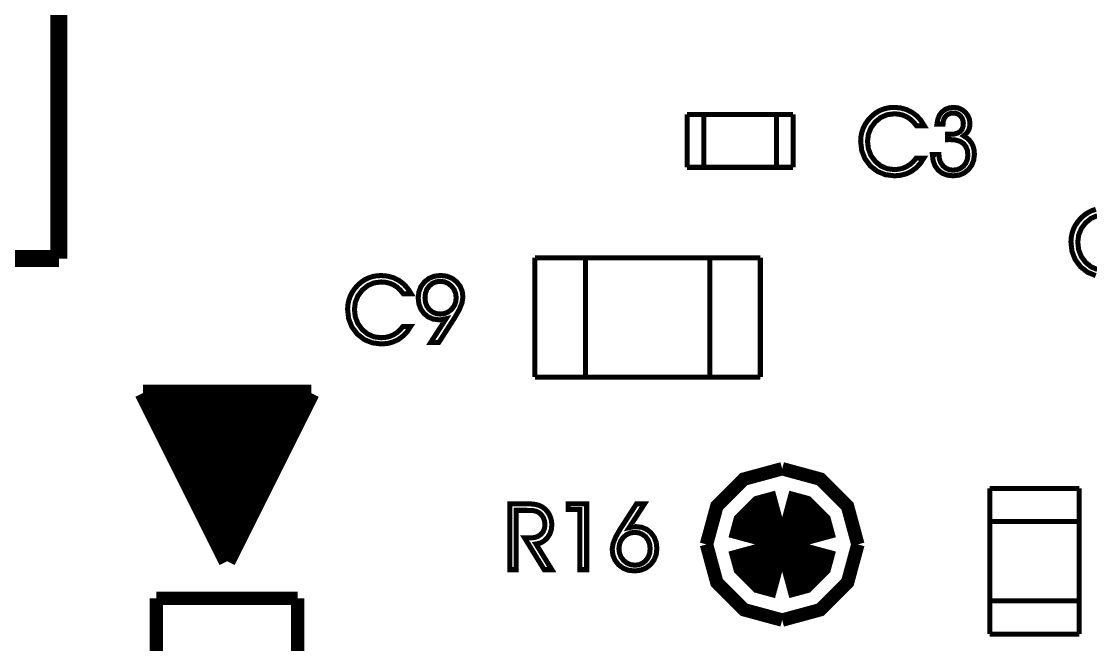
# Model space of a CAD drawing. Extents: x -2.25 to 2.25, y -2.04 to 2.05.
# Drawn here: x 0.543 to 1.178, y -0.926 to -0.556 of the extents above; entities that cross this region are included whole.
import ezdxf

# ---------------------------------------------------------------- set-up
doc = ezdxf.new("R2010")
doc.units = 0
doc.header["$LTSCALE"] = 0.000394
for name, color, linetype in [('M4', 7, 'CONTINUOUS'), ('ML', 7, 'CONTINUOUS'), ('TO', 7, 'CONTINUOUS')]:
    doc.layers.add(name, color=color, linetype=linetype)

msp = doc.modelspace()

# ---------------------------------------------------------------- linework, layer by layer
at = {"layer": 'M4', "color": 7, "linetype": 'CONTINUOUS', "const_width": 0.003}
for points in [[(0.938504, -0.642437), (0.938504, -0.610941)], [(0.938504, -0.610941), (1.001492, -0.610941)], [(0.948343, -0.642437), (0.948343, -0.610941)], [(0.991654, -0.642437), (0.991654, -0.610941)], [(1.001492, -0.642437), (1.001492, -0.610941)], [(0.938504, -0.642437), (1.001492, -0.642437)], [(0.848, -0.696189), (0.981996, -0.696189)], [(0.848, -0.767189), (0.848, -0.696189)], [(0.877996, -0.767189), (0.877996, -0.696189)], [(0.952, -0.767189), (0.952, -0.696189)], [(0.981996, -0.767189), (0.981996, -0.696189)], [(0.848, -0.767189), (0.877996, -0.767189)], [(0.848, -0.767189), (0.981996, -0.767189)], [(1.118425, -0.919992), (1.118425, -0.833386)], [(1.118425, -0.833386), (1.171571, -0.833386)], [(1.171571, -0.919992), (1.171571, -0.833386)], [(1.118425, -0.853071), (1.171571, -0.853071)], [(1.118425, -0.900307), (1.171571, -0.900307)], [(1.118425, -0.919992), (1.171571, -0.919992)]]:
    msp.add_lwpolyline(points, dxfattribs=at)
at = {"layer": 'ML', "color": 7, "linetype": 'CONTINUOUS', "const_width": 0.0325}
for points in [[(0.995, -0.850437), (0.98681, -0.852661), (0.980976, -0.858495), (0.978752, -0.866685)], [(0.995, -0.850437), (0.98681, -0.852661), (0.980976, -0.858495), (0.978752, -0.866685)], [(1.011248, -0.866685), (1.009024, -0.858495), (1.00319, -0.852661), (0.995, -0.850437)], [(1.011248, -0.866685), (1.009024, -0.858495), (1.00319, -0.852661), (0.995, -0.850437)], [(0.978748, -0.866685), (0.980972, -0.874875), (0.986806, -0.880709), (0.994996, -0.882933)], [(0.978748, -0.866685), (0.980972, -0.874875), (0.986806, -0.880709), (0.994996, -0.882933)], [(0.994996, -0.882933), (1.003186, -0.880709), (1.00902, -0.874875), (1.011244, -0.866685)], [(0.994996, -0.882933), (1.003186, -0.880709), (1.00902, -0.874875), (1.011244, -0.866685)]]:
    msp.add_lwpolyline(points, dxfattribs=at)
at = {"layer": 'TO', "color": 7, "linetype": 'CONTINUOUS'}
for points, const_width in [([(0.565, -0.696689), (0.565, -0.376689)], 0.009996), ([(1.074819, -0.617697), (1.072997, -0.615479), (1.071036, -0.613685), (1.068933, -0.612323), (1.066665, -0.61137), (1.064193, -0.6108), (1.061524, -0.61061), (1.057378, -0.611148), (1.053655, -0.612759), (1.050354, -0.615441), (1.047779, -0.618872), (1.046235, -0.622707), (1.04572, -0.626949), (1.046234, -0.631428), (1.047774, -0.635415), (1.050335, -0.638909), (1.053624, -0.641607), (1.057352, -0.643227), (1.061524, -0.643768), (1.064143, -0.643579), (1.066588, -0.643013), (1.068858, -0.642071), (1.070945, -0.640758), (1.072843, -0.639073), (1.074551, -0.63702), (1.079118, -0.63702), (1.077126, -0.640097), (1.074727, -0.642674), (1.071921, -0.644748), (1.068791, -0.646261), (1.065414, -0.647169), (1.061787, -0.647472), (1.056357, -0.646819), (1.051562, -0.644857), (1.047402, -0.641587), (1.0442, -0.637341), (1.042281, -0.632441), (1.041642, -0.626894), (1.041816, -0.624202), (1.042336, -0.621605), (1.043201, -0.619102), (1.044399, -0.616725), (1.045921, -0.614512), (1.047768, -0.612461), (1.049706, -0.610749), (1.051797, -0.60934), (1.054039, -0.608232), (1.056423, -0.607433), (1.058936, -0.606954), (1.061579, -0.606795), (1.065335, -0.607111), (1.068831, -0.608057), (1.072067, -0.609638), (1.074959, -0.611798), (1.077417, -0.614484), (1.079441, -0.617697), (1.074819, -0.617697)], 0.003), ([(1.074819, -0.617697), (1.072997, -0.615479), (1.071036, -0.613685), (1.068933, -0.612323), (1.066665, -0.61137), (1.064193, -0.6108), (1.061524, -0.61061), (1.057378, -0.611148), (1.053655, -0.612759), (1.050354, -0.615441), (1.047779, -0.618872), (1.046235, -0.622707), (1.04572, -0.626949), (1.046234, -0.631428), (1.047774, -0.635415), (1.050335, -0.638909), (1.053624, -0.641607), (1.057352, -0.643227), (1.061524, -0.643768), (1.064143, -0.643579), (1.066588, -0.643013), (1.068858, -0.642071), (1.070945, -0.640758), (1.072843, -0.639073), (1.074551, -0.63702), (1.079118, -0.63702), (1.077126, -0.640097), (1.074727, -0.642674), (1.071921, -0.644748), (1.068791, -0.646261), (1.065414, -0.647169), (1.061787, -0.647472), (1.056357, -0.646819), (1.051562, -0.644857), (1.047402, -0.641587), (1.0442, -0.637341), (1.042281, -0.632441), (1.041642, -0.626894), (1.041816, -0.624202), (1.042336, -0.621605), (1.043201, -0.619102), (1.044399, -0.616725), (1.045921, -0.614512), (1.047768, -0.612461), (1.049706, -0.610749), (1.051797, -0.60934), (1.054039, -0.608232), (1.056423, -0.607433), (1.058936, -0.606954), (1.061579, -0.606795), (1.065335, -0.607111), (1.068831, -0.608057), (1.072067, -0.609638), (1.074959, -0.611798), (1.077417, -0.614484), (1.079441, -0.617697), (1.074819, -0.617697)], 0.003), ([(1.088197, -0.634819), (1.088197, -0.635138), (1.088463, -0.637575), (1.089264, -0.639717), (1.090598, -0.641567), (1.09233, -0.642983), (1.094313, -0.643834), (1.096551, -0.644118), (1.09896, -0.643836), (1.101068, -0.642988), (1.102878, -0.641575), (1.104259, -0.639725), (1.105086, -0.637563), (1.105362, -0.635083), (1.10507, -0.632333), (1.104193, -0.630061), (1.102732, -0.628272), (1.100706, -0.62698), (1.098133, -0.626206), (1.09502, -0.625949), (1.094577, -0.625949), (1.094205, -0.625952), (1.093909, -0.625961), (1.093657, -0.625972), (1.093431, -0.625987), (1.09322, -0.626004), (1.09322, -0.622752), (1.093427, -0.622768), (1.09364, -0.622784), (1.093862, -0.622795), (1.094138, -0.622804), (1.094489, -0.622807), (1.094917, -0.622807), (1.097281, -0.622629), (1.099219, -0.622096), (1.100732, -0.621209), (1.10181, -0.619966), (1.10246, -0.618377), (1.102677, -0.616441), (1.102491, -0.614716), (1.101934, -0.61321), (1.101008, -0.611921), (1.099803, -0.610935), (1.098409, -0.610346), (1.096827, -0.61015), (1.095047, -0.610342), (1.093543, -0.61092), (1.092315, -0.611882), (1.091393, -0.613192), (1.090829, -0.614809), (1.090618, -0.616736), (1.087039, -0.616736), (1.087474, -0.613898), (1.088449, -0.611479), (1.089965, -0.60948), (1.091946, -0.60799), (1.094294, -0.607094), (1.097008, -0.606795), (1.099545, -0.607113), (1.101818, -0.608066), (1.103823, -0.609654), (1.105382, -0.611681), (1.106318, -0.613944), (1.10663, -0.616441), (1.106529, -0.617933), (1.106228, -0.61929), (1.105728, -0.620512), (1.105006, -0.621636), (1.104043, -0.622695), (1.102843, -0.623693), (1.104795, -0.624939), (1.106397, -0.626421), (1.107646, -0.628142), (1.108542, -0.630095), (1.10908, -0.632285), (1.10926, -0.634709), (1.108866, -0.63812), (1.10768, -0.641148), (1.105701, -0.643795), (1.103125, -0.645837), (1.100148, -0.647063), (1.096772, -0.647472), (1.093215, -0.647096), (1.090195, -0.645968), (1.087709, -0.644091), (1.085852, -0.641556), (1.084715, -0.638466), (1.084299, -0.634819), (1.088197, -0.634819)], 0.003), ([(1.088197, -0.634819), (1.088197, -0.635138), (1.088463, -0.637575), (1.089264, -0.639717), (1.090598, -0.641567), (1.09233, -0.642983), (1.094313, -0.643834), (1.096551, -0.644118), (1.09896, -0.643836), (1.101068, -0.642988), (1.102878, -0.641575), (1.104259, -0.639725), (1.105086, -0.637563), (1.105362, -0.635083), (1.10507, -0.632333), (1.104193, -0.630061), (1.102732, -0.628272), (1.100706, -0.62698), (1.098133, -0.626206), (1.09502, -0.625949), (1.094577, -0.625949), (1.094205, -0.625952), (1.093909, -0.625961), (1.093657, -0.625972), (1.093431, -0.625987), (1.09322, -0.626004), (1.09322, -0.622752), (1.093427, -0.622768), (1.09364, -0.622784), (1.093862, -0.622795), (1.094138, -0.622804), (1.094489, -0.622807), (1.094917, -0.622807), (1.097281, -0.622629), (1.099219, -0.622096), (1.100732, -0.621209), (1.10181, -0.619966), (1.10246, -0.618377), (1.102677, -0.616441), (1.102491, -0.614716), (1.101934, -0.61321), (1.101008, -0.611921), (1.099803, -0.610935), (1.098409, -0.610346), (1.096827, -0.61015), (1.095047, -0.610342), (1.093543, -0.61092), (1.092315, -0.611882), (1.091393, -0.613192), (1.090829, -0.614809), (1.090618, -0.616736), (1.087039, -0.616736), (1.087474, -0.613898), (1.088449, -0.611479), (1.089965, -0.60948), (1.091946, -0.60799), (1.094294, -0.607094), (1.097008, -0.606795), (1.099545, -0.607113), (1.101818, -0.608066), (1.103823, -0.609654), (1.105382, -0.611681), (1.106318, -0.613944), (1.10663, -0.616441), (1.106529, -0.617933), (1.106228, -0.61929), (1.105728, -0.620512), (1.105006, -0.621636), (1.104043, -0.622695), (1.102843, -0.623693), (1.104795, -0.624939), (1.106397, -0.626421), (1.107646, -0.628142), (1.108542, -0.630095), (1.10908, -0.632285), (1.10926, -0.634709), (1.108866, -0.63812), (1.10768, -0.641148), (1.105701, -0.643795), (1.103125, -0.645837), (1.100148, -0.647063), (1.096772, -0.647472), (1.093215, -0.647096), (1.090195, -0.645968), (1.087709, -0.644091), (1.085852, -0.641556), (1.084715, -0.638466), (1.084299, -0.634819), (1.088197, -0.634819)], 0.003), ([(1.181357, -0.706819), (1.176562, -0.704857), (1.172402, -0.701587), (1.1692, -0.697341), (1.167281, -0.692441), (1.166642, -0.686894), (1.166816, -0.684202), (1.167336, -0.681605), (1.168201, -0.679102), (1.169399, -0.676725), (1.170921, -0.674512), (1.172768, -0.672461), (1.174706, -0.670749), (1.176797, -0.66934), (1.179039, -0.668232), (1.181423, -0.667433)], 0.003), ([(1.181357, -0.706819), (1.176562, -0.704857), (1.172402, -0.701587), (1.1692, -0.697341), (1.167281, -0.692441), (1.166642, -0.686894), (1.166816, -0.684202), (1.167336, -0.681605), (1.168201, -0.679102), (1.169399, -0.676725), (1.170921, -0.674512), (1.172768, -0.672461), (1.174706, -0.670749), (1.176797, -0.66934), (1.179039, -0.668232), (1.181423, -0.667433)], 0.003), ([(1.182378, -0.671148), (1.178655, -0.672759), (1.175354, -0.675441), (1.172779, -0.678872), (1.171235, -0.682707), (1.17072, -0.686949), (1.171234, -0.691428), (1.172774, -0.695415), (1.175335, -0.698909), (1.178624, -0.701607), (1.182352, -0.703227)], 0.003), ([(1.182378, -0.671148), (1.178655, -0.672759), (1.175354, -0.675441), (1.172779, -0.678872), (1.171235, -0.682707), (1.17072, -0.686949), (1.171234, -0.691428), (1.172774, -0.695415), (1.175335, -0.698909), (1.178624, -0.701607), (1.182352, -0.703227)], 0.003), ([(0.515, -0.696689), (0.565, -0.696689)], 0.009996), ([(0.769819, -0.717697), (0.767997, -0.715479), (0.766036, -0.713685), (0.763933, -0.712323), (0.761665, -0.71137), (0.759193, -0.7108), (0.756524, -0.71061), (0.752378, -0.711148), (0.748655, -0.712759), (0.745354, -0.715441), (0.742779, -0.718872), (0.741235, -0.722707), (0.74072, -0.726949), (0.741234, -0.731428), (0.742774, -0.735415), (0.745335, -0.738909), (0.748624, -0.741607), (0.752352, -0.743227), (0.756524, -0.743768), (0.759143, -0.743579), (0.761588, -0.743013), (0.763858, -0.742071), (0.765945, -0.740758), (0.767843, -0.739073), (0.769551, -0.73702), (0.774118, -0.73702), (0.772126, -0.740097), (0.769727, -0.742674), (0.766921, -0.744748), (0.763791, -0.746261), (0.760414, -0.747169), (0.756787, -0.747472), (0.751357, -0.746819), (0.746562, -0.744857), (0.742402, -0.741587), (0.7392, -0.737341), (0.737281, -0.732441), (0.736642, -0.726894), (0.736816, -0.724202), (0.737336, -0.721605), (0.738201, -0.719102), (0.739399, -0.716725), (0.740921, -0.714512), (0.742768, -0.712461), (0.744706, -0.710749), (0.746797, -0.70934), (0.749039, -0.708232), (0.751423, -0.707433), (0.753936, -0.706954), (0.756579, -0.706795), (0.760335, -0.707111), (0.763831, -0.708057), (0.767067, -0.709638), (0.769959, -0.711798), (0.772417, -0.714484), (0.774441, -0.717697), (0.769819, -0.717697)], 0.003), ([(0.769819, -0.717697), (0.767997, -0.715479), (0.766036, -0.713685), (0.763933, -0.712323), (0.761665, -0.71137), (0.759193, -0.7108), (0.756524, -0.71061), (0.752378, -0.711148), (0.748655, -0.712759), (0.745354, -0.715441), (0.742779, -0.718872), (0.741235, -0.722707), (0.74072, -0.726949), (0.741234, -0.731428), (0.742774, -0.735415), (0.745335, -0.738909), (0.748624, -0.741607), (0.752352, -0.743227), (0.756524, -0.743768), (0.759143, -0.743579), (0.761588, -0.743013), (0.763858, -0.742071), (0.765945, -0.740758), (0.767843, -0.739073), (0.769551, -0.73702), (0.774118, -0.73702), (0.772126, -0.740097), (0.769727, -0.742674), (0.766921, -0.744748), (0.763791, -0.746261), (0.760414, -0.747169), (0.756787, -0.747472), (0.751357, -0.746819), (0.746562, -0.744857), (0.742402, -0.741587), (0.7392, -0.737341), (0.737281, -0.732441), (0.736642, -0.726894), (0.736816, -0.724202), (0.737336, -0.721605), (0.738201, -0.719102), (0.739399, -0.716725), (0.740921, -0.714512), (0.742768, -0.712461), (0.744706, -0.710749), (0.746797, -0.70934), (0.749039, -0.708232), (0.751423, -0.707433), (0.753936, -0.706954), (0.756579, -0.706795), (0.760335, -0.707111), (0.763831, -0.708057), (0.767067, -0.709638), (0.769959, -0.711798), (0.772417, -0.714484), (0.774441, -0.717697), (0.769819, -0.717697)], 0.003), ([(0.790799, -0.746693), (0.785992, -0.746693), (0.795118, -0.732516), (0.794305, -0.732693), (0.793534, -0.73284), (0.792807, -0.732957), (0.792131, -0.73304), (0.791499, -0.733087), (0.790909, -0.733102), (0.787564, -0.73269), (0.78463, -0.731455), (0.782106, -0.729398), (0.780173, -0.726711), (0.779015, -0.723603), (0.77863, -0.720071), (0.779048, -0.716444), (0.780302, -0.713262), (0.78239, -0.710528), (0.785122, -0.708426), (0.78831, -0.707167), (0.791953, -0.706748), (0.795537, -0.707162), (0.798691, -0.708403), (0.801417, -0.710472), (0.803517, -0.71314), (0.804777, -0.716188), (0.805197, -0.719614), (0.804659, -0.723056), (0.803045, -0.727106), (0.800354, -0.731764), (0.800076, -0.732204), (0.799844, -0.732571), (0.799657, -0.732866), (0.790799, -0.746693)], 0.003), ([(0.790799, -0.746693), (0.785992, -0.746693), (0.795118, -0.732516), (0.794305, -0.732693), (0.793534, -0.73284), (0.792807, -0.732957), (0.792131, -0.73304), (0.791499, -0.733087), (0.790909, -0.733102), (0.787564, -0.73269), (0.78463, -0.731455), (0.782106, -0.729398), (0.780173, -0.726711), (0.779015, -0.723603), (0.77863, -0.720071), (0.779048, -0.716444), (0.780302, -0.713262), (0.78239, -0.710528), (0.785122, -0.708426), (0.78831, -0.707167), (0.791953, -0.706748), (0.795537, -0.707162), (0.798691, -0.708403), (0.801417, -0.710472), (0.803517, -0.71314), (0.804777, -0.716188), (0.805197, -0.719614), (0.804659, -0.723056), (0.803045, -0.727106), (0.800354, -0.731764), (0.800076, -0.732204), (0.799844, -0.732571), (0.799657, -0.732866), (0.790799, -0.746693)], 0.003), ([(0.791717, -0.729693), (0.794253, -0.729381), (0.796503, -0.728447), (0.798465, -0.726894), (0.799978, -0.72489), (0.800886, -0.722597), (0.801189, -0.720016), (0.80088, -0.717408), (0.799952, -0.715083), (0.798409, -0.713047), (0.796425, -0.711473), (0.794176, -0.71053), (0.791661, -0.710217), (0.78924, -0.710521), (0.787097, -0.711434), (0.785232, -0.712957), (0.78379, -0.714951), (0.782925, -0.717287), (0.782638, -0.719961), (0.782922, -0.722627), (0.783776, -0.724957), (0.785205, -0.726949), (0.787065, -0.728472), (0.789237, -0.729387), (0.791717, -0.729693)], 0.003), ([(0.791717, -0.729693), (0.794253, -0.729381), (0.796503, -0.728447), (0.798465, -0.726894), (0.799978, -0.72489), (0.800886, -0.722597), (0.801189, -0.720016), (0.80088, -0.717408), (0.799952, -0.715083), (0.798409, -0.713047), (0.796425, -0.711473), (0.794176, -0.71053), (0.791661, -0.710217), (0.78924, -0.710521), (0.787097, -0.711434), (0.785232, -0.712957), (0.78379, -0.714951), (0.782925, -0.717287), (0.782638, -0.719961), (0.782922, -0.722627), (0.783776, -0.724957), (0.785205, -0.726949), (0.787065, -0.728472), (0.789237, -0.729387), (0.791717, -0.729693)], 0.003), ([(0.614996, -0.776689), (0.715, -0.776689)], 0.009996), ([(0.614996, -0.776689), (0.665, -0.876689)], 0.009996), ([(0.665, -0.876689), (0.715, -0.776689)], 0.009996), ([(0.619996, -0.786689), (0.71, -0.786689)], 0.009996), ([(0.625, -0.796689), (0.704996, -0.796689)], 0.009996), ([(0.63, -0.806689), (0.699996, -0.806689)], 0.009996), ([(0.635, -0.816689), (0.695, -0.816689)], 0.009996), ([(0.994996, -0.821685), (0.972315, -0.827844), (0.956155, -0.844003), (0.949996, -0.866685)], 0.007996), ([(0.994996, -0.821685), (0.972315, -0.827844), (0.956155, -0.844003), (0.949996, -0.866685)], 0.007996), ([(1.039996, -0.866685), (1.033837, -0.844003), (1.017678, -0.827844), (0.994996, -0.821685)], 0.007996), ([(1.039996, -0.866685), (1.033837, -0.844003), (1.017678, -0.827844), (0.994996, -0.821685)], 0.007996), ([(0.64, -0.826689), (0.69, -0.826689)], 0.009996), ([(0.645, -0.836689), (0.685, -0.836689)], 0.009996), ([(0.65, -0.846689), (0.68, -0.846689)], 0.009996), ([(0.836878, -0.846417), (0.836878, -0.881693), (0.833091, -0.881693), (0.833091, -0.842575), (0.843598, -0.842575), (0.845758, -0.842633), (0.847615, -0.842807), (0.849173, -0.843098), (0.850535, -0.843522), (0.851809, -0.8441), (0.853, -0.844831), (0.854449, -0.846044), (0.855679, -0.847503), (0.856693, -0.849213), (0.857449, -0.851075), (0.857901, -0.853009), (0.858051, -0.855016), (0.857752, -0.857903), (0.856853, -0.860508), (0.855354, -0.862831), (0.853401, -0.864689), (0.85115, -0.86588), (0.848598, -0.866406), (0.858051, -0.881693), (0.853484, -0.881693), (0.841874, -0.862831), (0.845579, -0.862831), (0.847899, -0.862589), (0.84991, -0.861865), (0.851614, -0.860657), (0.852905, -0.859069), (0.853682, -0.857203), (0.853941, -0.855063), (0.853862, -0.853729), (0.853625, -0.852475), (0.853228, -0.851303), (0.852681, -0.850224), (0.851978, -0.84924), (0.851118, -0.84835), (0.850295, -0.84772), (0.849369, -0.847222), (0.848339, -0.846854), (0.846973, -0.846612), (0.845041, -0.846466), (0.842543, -0.846417), (0.836878, -0.846417)], 0.003), ([(0.836878, -0.846417), (0.836878, -0.881693), (0.833091, -0.881693), (0.833091, -0.842575), (0.843598, -0.842575), (0.845758, -0.842633), (0.847615, -0.842807), (0.849173, -0.843098), (0.850535, -0.843522), (0.851809, -0.8441), (0.853, -0.844831), (0.854449, -0.846044), (0.855679, -0.847503), (0.856693, -0.849213), (0.857449, -0.851075), (0.857901, -0.853009), (0.858051, -0.855016), (0.857752, -0.857903), (0.856853, -0.860508), (0.855354, -0.862831), (0.853401, -0.864689), (0.85115, -0.86588), (0.848598, -0.866406), (0.858051, -0.881693), (0.853484, -0.881693), (0.841874, -0.862831), (0.845579, -0.862831), (0.847899, -0.862589), (0.84991, -0.861865), (0.851614, -0.860657), (0.852905, -0.859069), (0.853682, -0.857203), (0.853941, -0.855063), (0.853862, -0.853729), (0.853625, -0.852475), (0.853228, -0.851303), (0.852681, -0.850224), (0.851978, -0.84924), (0.851118, -0.84835), (0.850295, -0.84772), (0.849369, -0.847222), (0.848339, -0.846854), (0.846973, -0.846612), (0.845041, -0.846466), (0.842543, -0.846417), (0.836878, -0.846417)], 0.003), ([(0.878756, -0.881693), (0.874673, -0.881693), (0.874673, -0.845929), (0.86785, -0.845929), (0.86785, -0.842575), (0.878756, -0.842575), (0.878756, -0.881693)], 0.003), ([(0.878756, -0.881693), (0.874673, -0.881693), (0.874673, -0.845929), (0.86785, -0.845929), (0.86785, -0.842575), (0.878756, -0.842575), (0.878756, -0.881693)], 0.003), ([(0.908366, -0.842575), (0.913142, -0.842575), (0.90402, -0.856705), (0.904832, -0.856527), (0.905602, -0.856381), (0.906331, -0.856264), (0.907006, -0.856182), (0.907638, -0.856134), (0.908228, -0.856118), (0.911572, -0.85653), (0.914507, -0.857765), (0.917031, -0.859823), (0.918963, -0.862509), (0.920122, -0.865618), (0.920508, -0.86915), (0.920086, -0.872764), (0.918822, -0.875944), (0.91672, -0.878685), (0.913971, -0.880789), (0.910773, -0.882051), (0.907126, -0.882472), (0.903547, -0.88206), (0.900403, -0.880819), (0.897693, -0.878748), (0.895607, -0.876078), (0.894357, -0.873021), (0.893941, -0.869579), (0.894479, -0.866152), (0.896093, -0.862105), (0.898783, -0.857437), (0.899076, -0.856992), (0.899317, -0.856624), (0.899508, -0.856331), (0.908366, -0.842575)], 0.003), ([(0.908366, -0.842575), (0.913142, -0.842575), (0.90402, -0.856705), (0.904832, -0.856527), (0.905602, -0.856381), (0.906331, -0.856264), (0.907006, -0.856182), (0.907638, -0.856134), (0.908228, -0.856118), (0.911572, -0.85653), (0.914507, -0.857765), (0.917031, -0.859823), (0.918963, -0.862509), (0.920122, -0.865618), (0.920508, -0.86915), (0.920086, -0.872764), (0.918822, -0.875944), (0.91672, -0.878685), (0.913971, -0.880789), (0.910773, -0.882051), (0.907126, -0.882472), (0.903547, -0.88206), (0.900403, -0.880819), (0.897693, -0.878748), (0.895607, -0.876078), (0.894357, -0.873021), (0.893941, -0.869579), (0.894479, -0.866152), (0.896093, -0.862105), (0.898783, -0.857437), (0.899076, -0.856992), (0.899317, -0.856624), (0.899508, -0.856331), (0.908366, -0.842575)], 0.003), ([(0.655, -0.856689), (0.675, -0.856689)], 0.009996), ([(0.907421, -0.859528), (0.904885, -0.859839), (0.902634, -0.860773), (0.900673, -0.862327), (0.899159, -0.864332), (0.898251, -0.866625), (0.897949, -0.869205), (0.898258, -0.871821), (0.899186, -0.874152), (0.900736, -0.876201), (0.902726, -0.87779), (0.904972, -0.878744), (0.907476, -0.879063), (0.909897, -0.878754), (0.912041, -0.877829), (0.913906, -0.876291), (0.915348, -0.874281), (0.916212, -0.871937), (0.9165, -0.86926), (0.916215, -0.866593), (0.91536, -0.864264), (0.913933, -0.862272), (0.91207, -0.860748), (0.909899, -0.859833), (0.907421, -0.859528)], 0.003), ([(0.907421, -0.859528), (0.904885, -0.859839), (0.902634, -0.860773), (0.900673, -0.862327), (0.899159, -0.864332), (0.898251, -0.866625), (0.897949, -0.869205), (0.898258, -0.871821), (0.899186, -0.874152), (0.900736, -0.876201), (0.902726, -0.87779), (0.904972, -0.878744), (0.907476, -0.879063), (0.909897, -0.878754), (0.912041, -0.877829), (0.913906, -0.876291), (0.915348, -0.874281), (0.916212, -0.871937), (0.9165, -0.86926), (0.916215, -0.866593), (0.91536, -0.864264), (0.913933, -0.862272), (0.91207, -0.860748), (0.909899, -0.859833), (0.907421, -0.859528)], 0.003), ([(0.659996, -0.866689), (0.67, -0.866689)], 0.009996), ([(0.949996, -0.866685), (0.956155, -0.889367), (0.972315, -0.905526), (0.994996, -0.911685)], 0.007996), ([(0.949996, -0.866685), (0.956155, -0.889367), (0.972315, -0.905526), (0.994996, -0.911685)], 0.007996), ([(0.994996, -0.911685), (1.017678, -0.905526), (1.033837, -0.889367), (1.039996, -0.866685)], 0.007996), ([(0.994996, -0.911685), (1.017678, -0.905526), (1.033837, -0.889367), (1.039996, -0.866685)], 0.007996), ([(0.623, -1.054689), (0.623, -0.898689)], 0.007996), ([(0.623, -0.898689), (0.707, -0.898689)], 0.007996), ([(0.707, -1.039689), (0.707, -0.898689)], 0.007996)]:
    msp.add_lwpolyline(points, dxfattribs=dict(at, const_width=const_width))

doc.saveas('drawing.dxf')
